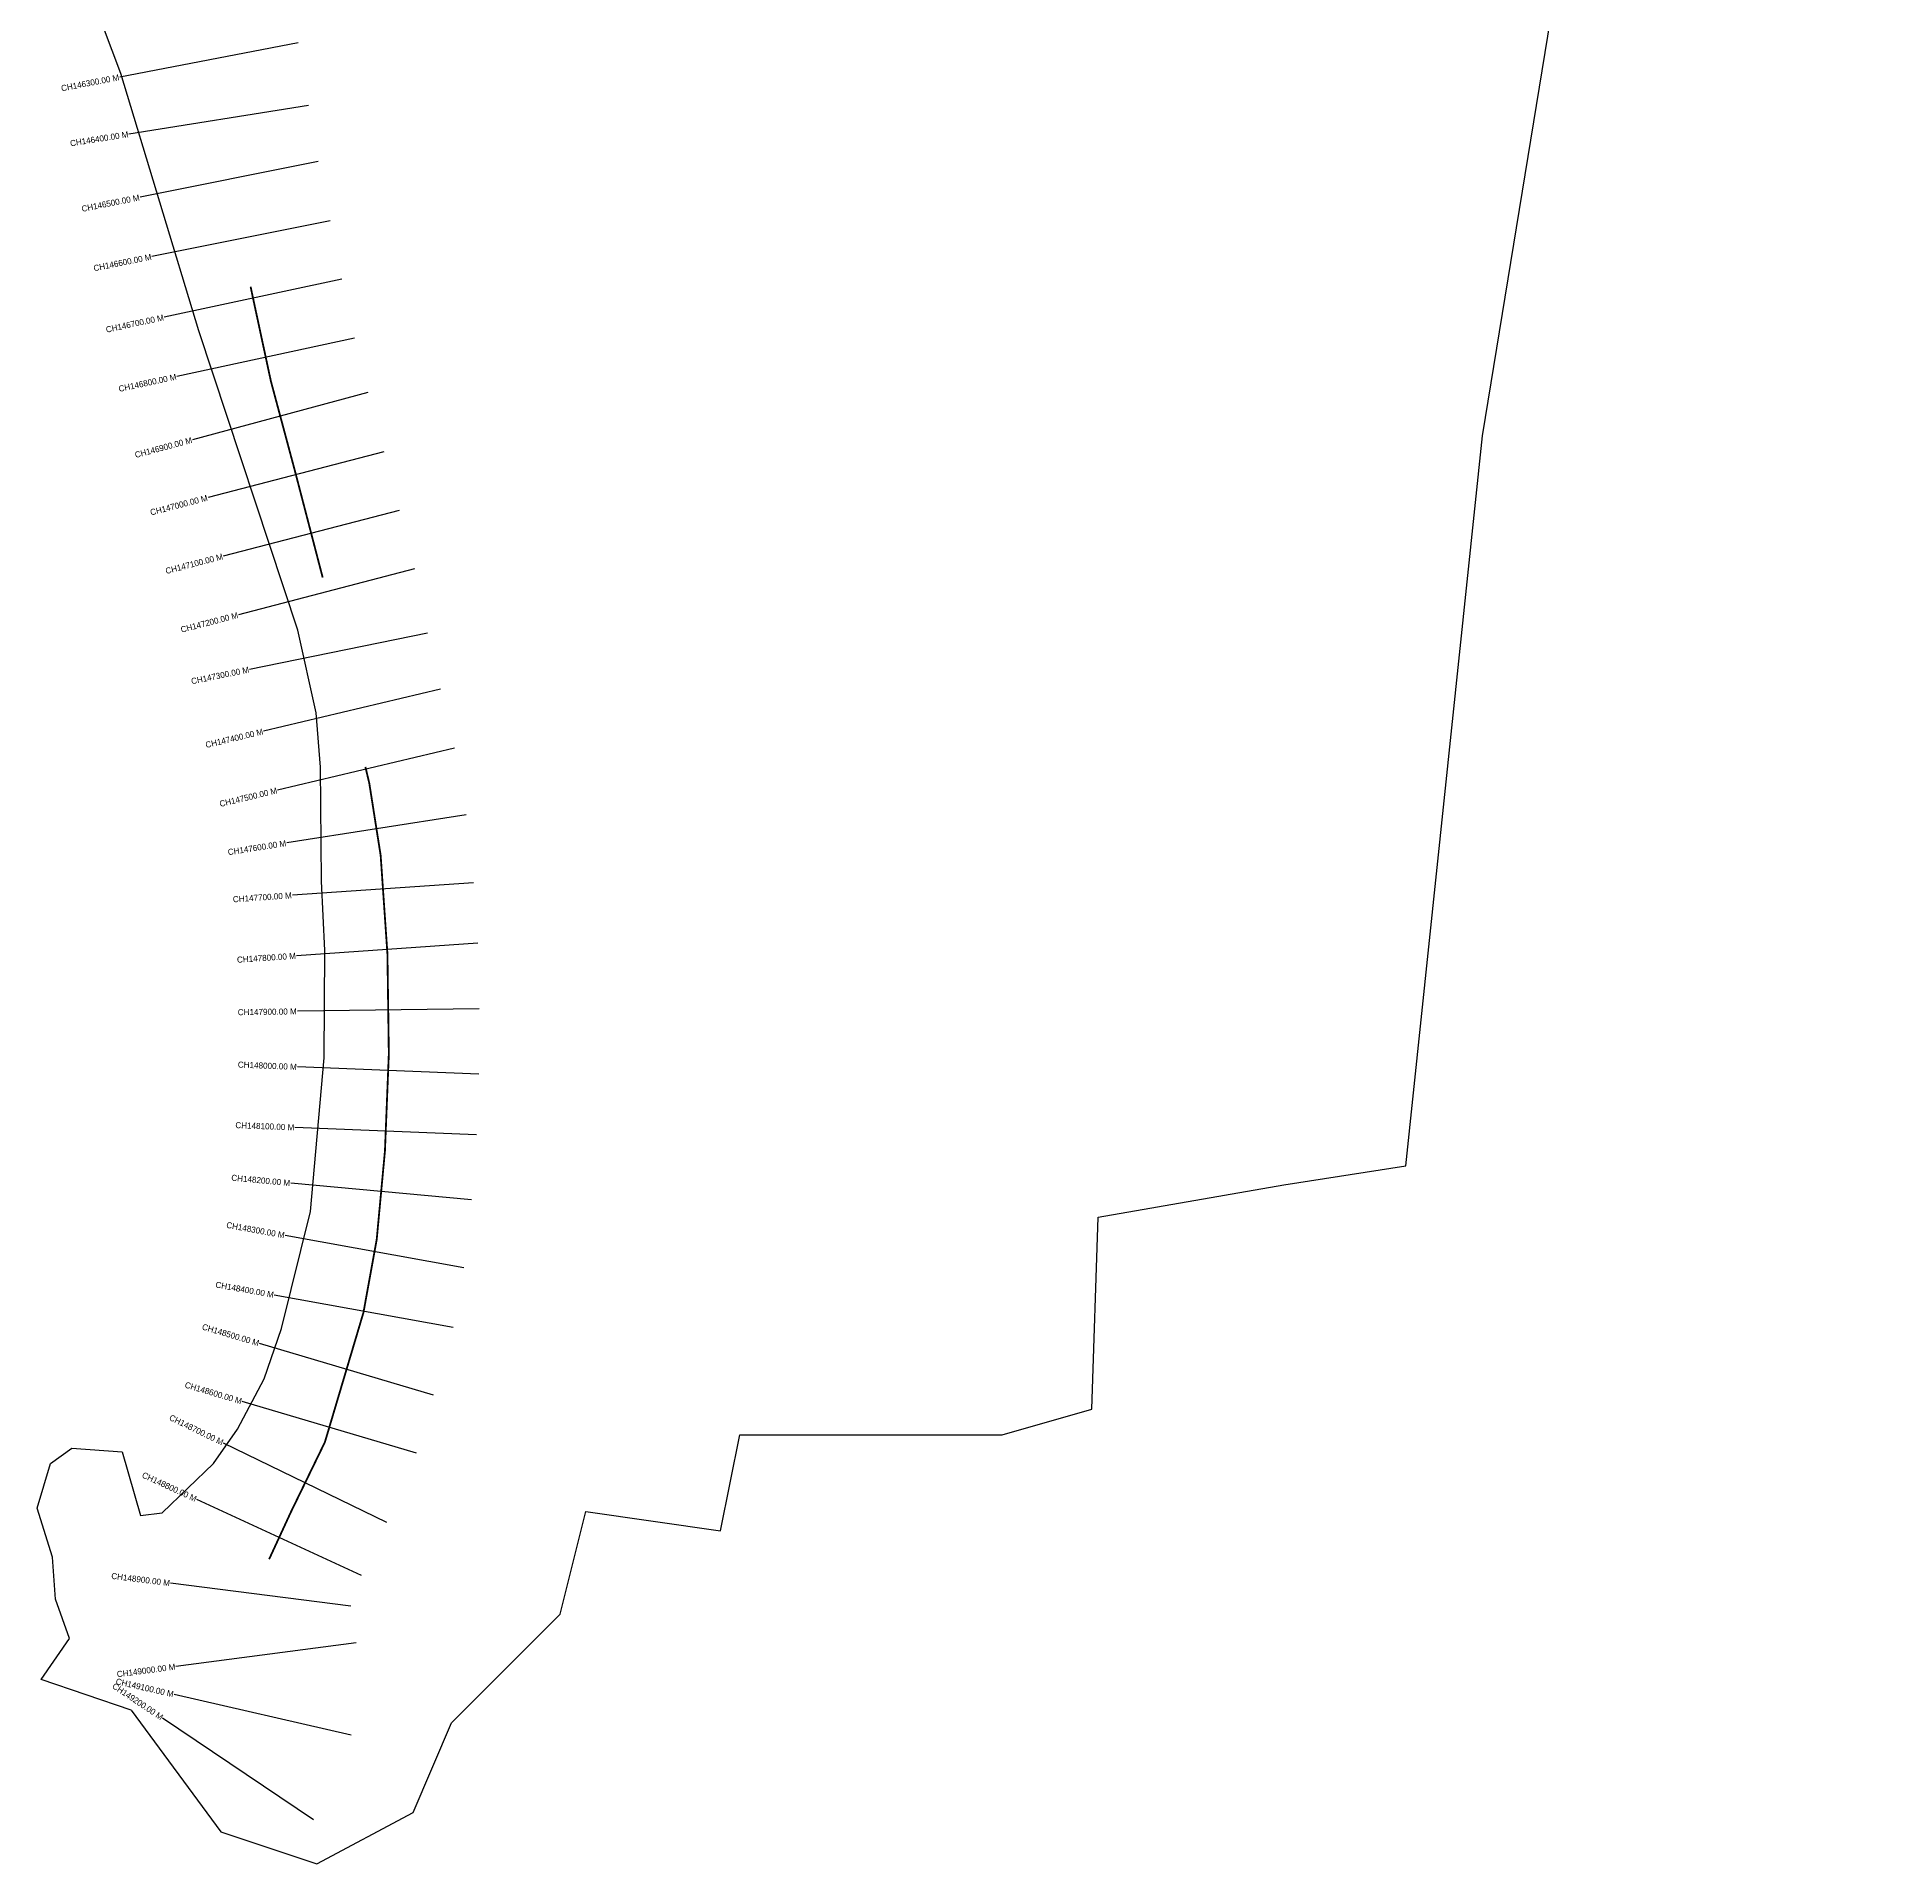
# Model space of a CAD drawing. Header units: metres. Extents: x 267032 to 273863, y 2111090 to 2119954.
# Drawn here: x 270796 to 273863, y 2111090 to 2114105 of the extents above; entities that cross this region are included whole.
import ezdxf
from ezdxf.enums import TextEntityAlignment as Align

# ---------------------------------------------------------------- set-up
doc = ezdxf.new("R2010")
doc.units = ezdxf.units.M
for name, color, linetype in [('ARTIFICIALLY PROTECTED', 4, 'Continuous'), ('CS', 134, 'Continuous'), ('CSMark', 6, 'Continuous'), ('VILLAGE BOUNDRY', 10, 'Continuous')]:
    doc.layers.add(name, color=color, linetype=linetype)

msp = doc.modelspace()

# ---------------------------------------------------------------- linework, layer by layer
at = {"layer": 'ARTIFICIALLY PROTECTED', "const_width": 3, "flags": 128}
for points in [[(271148.5, 2113693.5), (271150.8, 2113682.1), (271181.9, 2113537.5), (271221.4, 2113390.1), (271267.4, 2113213.4)], [(271337.9, 2112900.8), (271344.3, 2112874), (271363.1, 2112754.7), (271374.3, 2112592), (271376.6, 2112427), (271370.2, 2112266.9), (271356.6, 2112120.7), (271334.7, 2112000), (271271, 2111785.9), (271215.3, 2111671.4), (271179, 2111592.8)]]:
    msp.add_lwpolyline(points, dxfattribs=at)
at = {"layer": 'CS'}
for p, q in [((271226.9, 2114096.3), (270932.3, 2114039.5)), ((271243.9, 2113992.9), (270947.6, 2113945.5)), ((271260, 2113900.2), (270965.9, 2113841.2)), ((271279.7, 2113802.2), (270985.6, 2113743.2)), ((271299, 2113706.2), (271005.7, 2113643.1)), ((271320.1, 2113608.4), (271026.8, 2113545.3)), ((271342.2, 2113518.7), (271052.5, 2113441)), ((271368.4, 2113421), (271078.1, 2113345.4)), ((271393.6, 2113324.2), (271103.2, 2113248.7)), ((271418.8, 2113227.5), (271128.4, 2113151.9)), ((271440.6, 2113121.7), (271146.7, 2113061.7)), ((271461.7, 2113028.9), (271169.8, 2112959.5)), ((271484.8, 2112931.6), (271193, 2112862.2)), ((271504.4, 2112821.8), (271208, 2112775.2)), ((271516.6, 2112709.4), (271217.3, 2112688.9)), ((271523.4, 2112609.7), (271224.1, 2112589.1)), ((271525.6, 2112501.6), (271225.6, 2112497.3)), ((271525.4, 2112393.4), (271225.7, 2112405.5)), ((271521.4, 2112293.5), (271221.6, 2112305.5)), ((271513.3, 2112185.9), (271214.6, 2112213.7)), ((271500.5, 2112073.7), (271205.4, 2112127.3)), ((271482.7, 2111975.3), (271187.5, 2112028.9)), ((271450.6, 2111863.5), (271163, 2111949)), ((271422.1, 2111767.6), (271134.5, 2111853.1)), ((271373.3, 2111653.3), (271103.6, 2111784.5)), ((271331.7, 2111565.7), (271059.4, 2111691.5)), ((271313.8, 2111515.3), (271016.2, 2111553)), ((271322.6, 2111454.5), (271025.1, 2111415.5)), ((271314.4, 2111302.3), (271022.1, 2111369.5)), ((271252, 2111162.5), (271003.2, 2111330.1)), ((271252, 2111162.5), (271003.2, 2111330.1))]:
    msp.add_line(p, q, dxfattribs=at)
at = {"layer": 'VILLAGE BOUNDRY', "color": 3, "true_color": 0x00ff00}
for points in [[(273055.3, 2112242.3, 0), (273182.2, 2113447.5, 0), (273435.9, 2114999.6, 0), (273562.8, 2115633.9, 0), (273626.2, 2116321.1, 0), (273862.9, 2118034.2, 0)], [(270951.4, 2111343.6, 0), (270802.7, 2111394.4, 0), (270849.3, 2111462, 0), (270826.4, 2111526.9, 0), (270821.3, 2111596.4, 0), (270796, 2111676.9, 0), (270817.9, 2111751, 0), (270853.5, 2111776, 0), (270936.5, 2111769.9, 0), (270966.5, 2111664.8, 0), (271002.4, 2111669.5, 0), (271086.9, 2111750.9, 0), (271126.8, 2111807.3, 0), (271171, 2111890.6, 0), (271199.5, 2111973.8, 0), (271247.3, 2112167, 0), (271269.9, 2112420.6, 0), (271270.7, 2112597.7, 0), (271265.4, 2112712, 0), (271263.9, 2112900.4, 0), (271256.4, 2112990, 0), (271226.2, 2113126.5, 0), (271063.1, 2113620.7, 0), (270934.2, 2114045.7, 0), (270860.9, 2114240.2, 0)], [(270951.4, 2111343.6, 0), (271099.4, 2111142.7, 0), (271258, 2111089.9, 0), (271416.6, 2111174.4, 0), (271480, 2111322.5, 0), (271659.7, 2111502.2, 0), (271702, 2111671.4, 0), (271924.1, 2111639.6, 0), (271955.8, 2111798.2, 0), (272389.2, 2111798.2, 0), (272537.3, 2111840.5, 0), (272547.8, 2112157.7, 0), (272854.4, 2112210.6, 0), (273055.3, 2112242.3, 0)]]:
    msp.add_polyline3d(points, dxfattribs=at)

# ---------------------------------------------------------------- texts
at = {"layer": 'CSMark'}
for s, rotation, p in [('CH146300.00 M', 10.9266, (270931.3, 2114039.3)), ('CH146400.00 M', 9.0791, (270946.6, 2113945.4)), ('CH146500.00 M', 11.3424, (270964.9, 2113841)), ('CH146600.00 M', 11.3424, (270984.6, 2113743)), ('CH146700.00 M', 12.1364, (271004.8, 2113642.9)), ('CH146800.00 M', 12.1364, (271025.8, 2113545.1)), ('CH146900.00 M', 15.0163, (271051.5, 2113440.7)), ('CH147000.00 M', 14.5881, (271077.1, 2113345.2)), ('CH147100.00 M', 14.5881, (271102.3, 2113248.4)), ('CH147200.00 M', 14.5881, (271127.5, 2113151.6)), ('CH147300.00 M', 11.5424, (271145.7, 2113061.5)), ('CH147400.00 M', 13.3753, (271168.8, 2112959.3)), ('CH147500.00 M', 13.3753, (271192, 2112862)), ('CH147600.00 M', 8.9393, (271207, 2112775)), ('CH147700.00 M', 3.9294, (271216.3, 2112688.8)), ('CH147800.00 M', 3.9294, (271223.1, 2112589)), ('CH147900.00 M', 0.8226, (271224.6, 2112497.2)), ('CH148000.00 M', 357.6978, (271224.7, 2112405.5)), ('CH148100.00 M', 357.6978, (271220.6, 2112305.6)), ('CH148200.00 M', 354.6847, (271213.6, 2112213.8)), ('CH148300.00 M', 349.7046, (271204.4, 2112127.5)), ('CH148400.00 M', 349.7046, (271186.5, 2112029.1)), ('CH148500.00 M', 343.4401, (271162.1, 2111949.2)), ('CH148600.00 M', 343.4401, (271133.6, 2111853.4)), ('CH148700.00 M', 334.0622, (271102.7, 2111785)), ('CH148800.00 M', 335.2093, (271058.5, 2111691.9)), ('CH148900.00 M', 352.7757, (271015.2, 2111553.2)), ('CH149000.00 M', 7.4538, (271024.2, 2111415.4)), ('CH149200.00 M', 326.0371, (271002.4, 2111330.7)), ('CH149200.00 M', 326.0371, (271002.4, 2111330.7)), ('CH149100.00 M', 347.0559, (271021.1, 2111369.7))]:
    msp.add_text(s, height=10, rotation=rotation, dxfattribs=at).set_placement(p, align=Align.MIDDLE_RIGHT)

doc.saveas('drawing.dxf')
